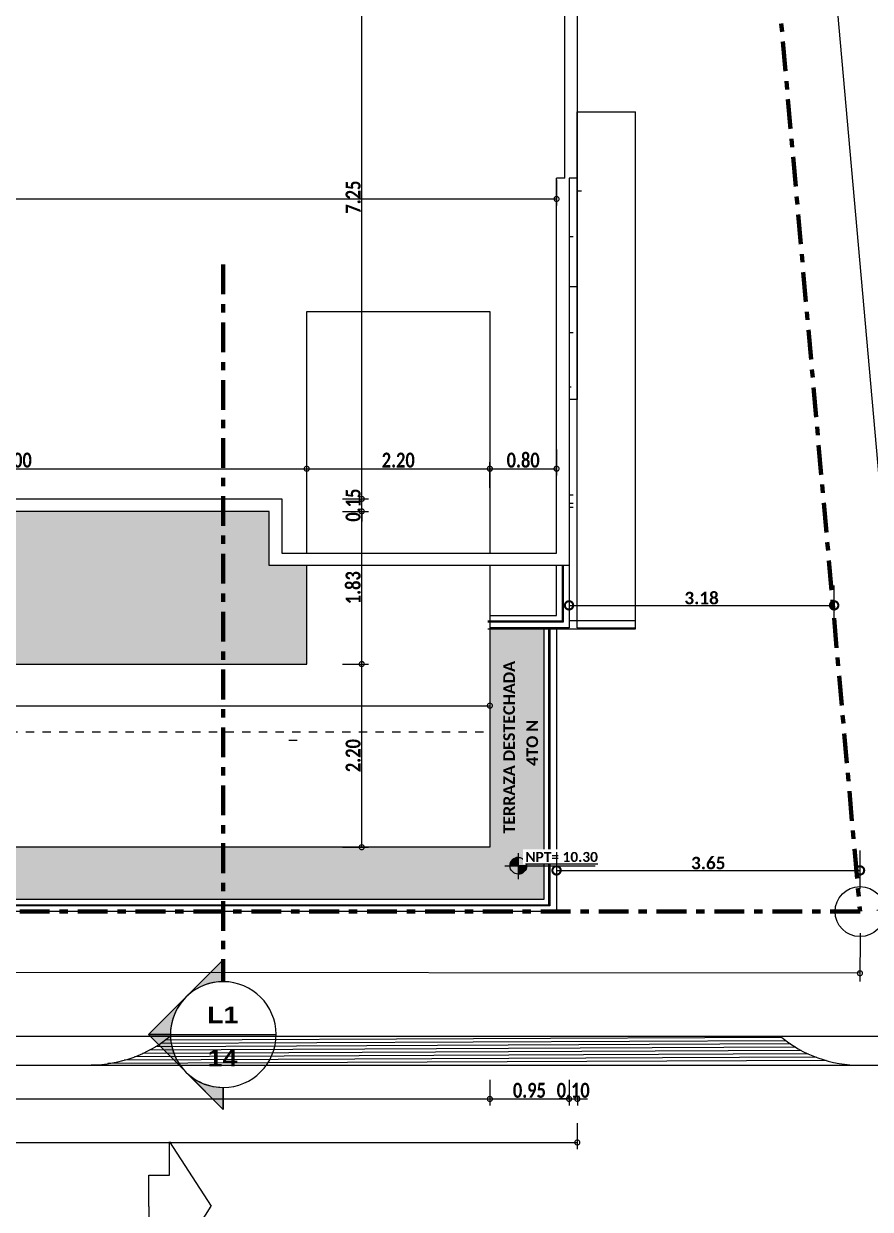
# Model space of a CAD drawing. Header units: metres. Extents: x -144 to 1000, y -717 to 29.
# Drawn here: x 983.96 to 994.13, y -575.1 to -560.86 of the extents above; entities that cross this region are included whole.
import ezdxf

# ---------------------------------------------------------------- set-up
doc = ezdxf.new("R2010")
doc.units = ezdxf.units.M
doc.linetypes.add('Basculante', pattern=[0.11625, 0.075, -0.04125])
doc.linetypes.add('Dash Dot 3_16_', pattern=[0.595313, 0.357187, -0.119063, 0, -0.119063])
doc.layers.get('0').update_dxf_attribs({"color": 1})
doc.layers.get('Defpoints').update_dxf_attribs({"color": 1})
for name, color, linetype, lineweight in [('A-ANNO-DIMS', 1, 'Continuous', 9), ('A-DETL', 1, 'Continuous', 9), ('A-DETL-GENF', 1, 'Continuous', 9), ('A-DETL-THIN', 1, 'Continuous', 9), ('A-FLOR-HRAL', 1, 'Continuous', 9), ('A-FLOR-PATT', 8, 'Continuous', 50), ('A-GLAZ', 1, 'Continuous', 9), ('A-WALL', 4, 'Continuous', 9), ('G-ANNO-DIMS', 1, 'Continuous', 9), ('G-ANNO-SYMB', 1, 'Continuous', 9), ('G-ANNO-TEXT', 2, 'Continuous', 9)]:
    doc.layers.add(name, color=color, linetype=linetype, lineweight=lineweight)
doc.styles.add('Arial Black', font='', dxfattribs={"height": 0.15})
doc.styles.add('Britannic Bold_B_1', font='', dxfattribs={"width": 0.7, "height": 0.4})
doc.styles.add('Calibri_B_1', font='calibrib.ttf', dxfattribs={"height": 0.135})
doc.styles.add('Calibri_B_3', font='calibrib.ttf', dxfattribs={"height": 0.15})
doc.styles.add('Calibri_B_7', font='calibrib.ttf', dxfattribs={"width": 0.8, "height": 0.18})
doc.styles.get('Arial Black').set_extended_font_data('Arial Black')
doc.styles.get('Britannic Bold_B_1').set_extended_font_data('Britannic Bold', bold=True)
doc.dimstyles.new('LINDEROS', dxfattribs={"dimscale": 0.3048, "dimtxt": 0.406749, "dimasz": 0.393701, "dimexe": 0.328084, "dimexo": 0.0625, "dimgap": 0.032808, "dimtad": 1, "dimrnd": 0.01, "dimzin": 0, "dimdsep": 46, "dimtxsty": 'Britannic Bold_B_1', "dimblk1": 'DOTSMALL', "dimblk2": 'DOTSMALL', "dimsah": 1, "dimcen": 0.09, "dimazin": 0, "dimtfac": 1, "dimtdec": 4, "dimtix": 1, "dimtmove": 0, "dimatfit": 3, "dimfxl": 1.64042, "dimfxlon": 1, "dimtvp": 1, "dimtolj": 1, "dimtzin": 0, "dimarcsym": 2})
doc.dimstyles.new('STANDARD_02', dxfattribs={"dimscale": 0.3048, "dimtxt": 0.200149, "dimasz": 0.393701, "dimexe": 0.262467, "dimexo": 0.0625, "dimgap": 0.032808, "dimtad": 1, "dimrnd": 0.01, "dimzin": 0, "dimdsep": 46, "dimtxsty": 'Calibri_B_7', "dimblk1": 'DOTSMALL', "dimblk2": 'DOTSMALL', "dimsah": 1, "dimcen": 0.09, "dimazin": 0, "dimtfac": 1, "dimtdec": 4, "dimtix": 1, "dimtmove": 0, "dimatfit": 3, "dimfxl": 0.82021, "dimfxlon": 1, "dimtvp": 1, "dimtolj": 1, "dimtzin": 0, "dimarcsym": 2})
doc.dimstyles.new('STANDARD_05', dxfattribs={"dimscale": 0.3048, "dimtxt": 0.223696, "dimasz": 0.656168, "dimexe": 0.787402, "dimexo": 0.0625, "dimgap": 0.032808, "dimtad": 1, "dimrnd": 0.01, "dimzin": 0, "dimdsep": 46, "dimtxsty": 'Calibri_B_3', "dimblk1": 'DOTSMALL', "dimblk2": 'DOTSMALL', "dimsah": 1, "dimcen": 0.09, "dimazin": 0, "dimtfac": 1, "dimtdec": 4, "dimtix": 1, "dimtmove": 0, "dimatfit": 3, "dimfxl": 0.787402, "dimfxlon": 1, "dimtvp": 1, "dimtolj": 1, "dimtzin": 0, "dimarcsym": 2})

# ---------------------------------------------------------------- blocks, each defined once
blk = doc.blocks.new('Barandilla - Barandilla-1033654-Techo DIM')
at = {"layer": 'A-FLOR-HRAL', "color": 8, "true_color": 0x808080}
for p, q in [((6.169, -0.534), (6.169, 2.784)), ((6.181, 2.784), (6.181, -0.546)), ((-5.4, -0.546), (-5.4, -0.534)), ((-5.4, -0.534), (6.169, -0.534)), ((6.181, -0.546), (-5.4, -0.546)), ((6.169, -0.534), (6.181, -0.546))]:
    blk.add_line(p, q, dxfattribs=at)
blk = doc.blocks.new('Muros 2 - Muros 2-1258199-Techo DIM')
at = {"layer": 'A-WALL', "color": 8, "true_color": 0x808080}
for p, q in [((6.511, 8.994), (7.212, 8.994)), ((6.511, 2.794), (6.511, 8.994)), ((7.212, 2.794), (7.212, 8.994)), ((6.511, 2.884), (6.511, 5.54)), ((6.411, 2.884), (7.212, 2.884)), ((7.212, 2.784), (7.212, 2.884)), ((5.436, 2.784), (7.212, 2.784)), ((6.511, 2.794), (7.212, 2.794))]:
    blk.add_line(p, q, dxfattribs=at)
blk = doc.blocks.new('Barandilla - Barandilla-1290636-Techo DIM')
at = {"layer": 'A-FLOR-HRAL', "color": 8, "true_color": 0x808080}
for p, q in [((6.33, 3.539), (6.342, 3.539)), ((6.33, 3.539), (6.33, 2.875)), ((6.342, 3.539), (6.342, 2.863)), ((6.33, 2.875), (5.436, 2.875)), ((6.342, 2.863), (5.436, 2.863)), ((6.342, 2.863), (6.33, 2.875))]:
    blk.add_line(p, q, dxfattribs=at)
blk = doc.blocks.new('0_80 X 0_1 - 0_80 X 0_50-V25-Techo DIM')
at = {"layer": 'A-GLAZ'}
blk.add_line((0, 0.075), (0, 0.125), dxfattribs=at)
blk = doc.blocks.new('1_00 X 1_1 - _90 X 1_10-981104-Techo DIM')
at = {"layer": 'A-GLAZ'}
blk.add_line((0, -0.075), (0, -0.125), dxfattribs=at)
blk = doc.blocks.new('Muros 8 - Muros 2-1526807-Techo DIM')
at = {"layer": 'A-WALL'}
for p, q in [((3.236, 6.594), (5.436, 6.594)), ((3.236, 3.694), (3.236, 6.594)), ((5.436, 6.594), (5.436, 3.694)), ((3.236, 2.359), (3.236, 3.544)), ((5.436, 3.544), (5.436, 0.159)), ((-10.714, 2.359), (3.236, 2.359)), ((5.436, 0.159), (-12.914, 0.159))]:
    blk.add_line(p, q, dxfattribs=at)
blk = doc.blocks.new('1_00 X 1_1 - _90 X 1_10-V33-Techo DIM')
at = {"layer": 'A-GLAZ'}
blk.add_line((0, -0.075), (0, -0.125), dxfattribs=at)
blk = doc.blocks.new('1_40 X 1_1 - 1_20 X 1_10-1455317-Techo DIM')
at = {"layer": 'A-GLAZ'}
blk.add_line((0, 0.075), (0, 0.125), dxfattribs=at)
blk = doc.blocks.new('flecha pq - flecha pq-1071007-Techo DIM')
at = {"layer": 'A-DETL-GENF', "color": 8, "true_color": 0x808080}
for p, q in [((0.031, -0.297), (-0.344, -0.297)), ((-0.344, -0.297), (-0.344, -0.547)), ((0.031, -0.297), (0.406, -0.297)), ((0.406, -0.297), (0.406, -0.547)), ((-0.344, -0.547), (-0.744, -0.547)), ((-0.744, -0.547), (0.031, -1.047)), ((0.806, -0.547), (0.031, -1.047)), ((0.406, -0.547), (0.806, -0.547))]:
    blk.add_line(p, q, dxfattribs=at)
blk = doc.blocks.new('Sección - Section Head - Filled-232501-Techo DIM')
at = {"layer": 'G-ANNO-SYMB'}
h = blk.add_hatch(color=256, dxfattribs=at)
edge = h.paths.add_edge_path()
edge.add_line((-0.01084, 0.00449), (-0.00635, 0.00898))
edge.add_line((-0.00635, 0.00898), (-0.00635, 0.00635))
edge.add_arc((-0.00635, 0), 0.00635, 90, 135)
h = blk.add_hatch(color=256, dxfattribs=at)
edge = h.paths.add_edge_path()
edge.add_arc((-0.00635, 0), 0.00635, 45, 90)
edge.add_line((-0.00635, 0.00635), (-0.00635, 0.00898))
edge.add_line((-0.00635, 0.00898), (-0.00186, 0.00449))
h = blk.add_hatch(color=256, dxfattribs=at)
edge = h.paths.add_edge_path()
edge.add_arc((-0.00635, 0), 0.00636, 137.9216, 180)
edge.add_line((-0.01271, 0), (-0.01533, 0))
edge.add_line((-0.01533, 0), (-0.01107, 0.00426))
h = blk.add_hatch(color=256, dxfattribs=at)
edge = h.paths.add_edge_path()
edge.add_line((-0.00163, 0.00426), (0.00263, 0))
edge.add_line((0.00263, 0), (0.00001, 0))
edge.add_arc((-0.00635, 0), 0.00636, 0, 42.0784)
at = {"layer": 'G-ANNO-SYMB', "lineweight": 18}
for p, q in [((-0.00635, 0.00898), (-0.01533, 0)), ((-0.00635, 0.00898), (-0.01084, 0.00449)), ((-0.00635, 0.00898), (0.00263, 0)), ((-0.00635, 0.00635), (-0.00635, 0.00898)), ((-0.00186, 0.00449), (-0.00635, 0.00898)), ((-0.00635, 0.00898), (-0.00635, 0.00635)), ((-0.01107, 0.00426), (-0.01533, 0)), ((0.00263, 0), (-0.00163, 0.00426)), ((-0.01533, 0), (-0.01271, 0)), ((0.00001, 0), (0.00263, 0)), ((-0.0127, 0), (-0.01533, 0)), ((0, 0), (0.00263, 0))]:
    blk.add_line(p, q, dxfattribs=at)
for radius, start, end in [(0.00635, 360, 180), (0.00635, 90, 135), (0.00635, 45, 90), (0.00636, 137.9216, 180), (0.00636, 0, 42.0784), (0.00635, 180, 360)]:
    blk.add_arc((-0.00635, 0), radius, start, end, dxfattribs=at)
blk = doc.blocks.new('_DotSmall')
at = {"color": 0, "linetype": 'ByBlock', "const_width": 0.5}
blk.add_lwpolyline([(-0.0625, 0, 1), (0.0625, 0, 1)], format="xyb", close=True, dxfattribs=at)
blk = doc.blocks.new('*D527')
at = {"layer": 'A-ANNO-DIMS', "color": 0, "lineweight": -2, "transparency": 16777216}
for p, q in [((983.528, -505.823), (983.528, -506.134)), ((964.427, -506.285), (964.427, -505.974)), ((964.427, -506.054), (983.528, -506.054))]:
    blk.add_line(p, q, dxfattribs=at)
at = {"layer": 'Defpoints', "color": 0, "transparency": 16777216}
for p in [(983.528, -505.804), (983.528, -506.054), (964.427, -506.304)]:
    blk.add_point(p, dxfattribs=at)
at = {"layer": 'A-ANNO-DIMS', "color": 0, "lineweight": -2, "transparency": 16777216, "xscale": 0.12, "yscale": 0.12, "zscale": 0.12, "rotation": 180}
blk.add_blockref('_DotSmall', (964.427, -506.054), dxfattribs=at)
at = {"layer": 'A-ANNO-DIMS', "color": 0, "lineweight": -2, "transparency": 16777216, "xscale": 0.12, "yscale": 0.12, "zscale": 0.12}
blk.add_blockref('_DotSmall', (983.528, -506.054), dxfattribs=at)
at = {"layer": 'A-ANNO-DIMS', "color": 0, "transparency": 16777216, "insert": (973.977, -505.951), "char_height": 0.18, "width": 0.58667, "attachment_point": 5, "style": 'Calibri_B_7'}
blk.add_mtext('\\A1;19.10', dxfattribs=at)
blk = doc.blocks.new('*D534')
at = {"layer": 'A-ANNO-DIMS', "color": 0, "lineweight": -2, "transparency": 16777216}
for p, q in [((973.528, -509.526), (973.528, -509.215)), ((980.527, -509.526), (980.527, -509.215)), ((973.528, -509.295), (980.527, -509.295))]:
    blk.add_line(p, q, dxfattribs=at)
at = {"layer": 'Defpoints', "color": 0, "transparency": 16777216}
for p in [(980.527, -509.295), (973.528, -509.545), (980.527, -509.545)]:
    blk.add_point(p, dxfattribs=at)
at = {"layer": 'A-ANNO-DIMS', "color": 0, "lineweight": -2, "transparency": 16777216, "xscale": 0.12, "yscale": 0.12, "zscale": 0.12, "rotation": 180}
blk.add_blockref('_DotSmall', (973.528, -509.295), dxfattribs=at)
at = {"layer": 'A-ANNO-DIMS', "color": 0, "lineweight": -2, "transparency": 16777216, "xscale": 0.12, "yscale": 0.12, "zscale": 0.12}
blk.add_blockref('_DotSmall', (980.527, -509.295), dxfattribs=at)
at = {"layer": 'A-ANNO-DIMS', "color": 0, "transparency": 16777216, "insert": (977.027, -509.192), "char_height": 0.18, "width": 0.45673, "attachment_point": 5, "style": 'Calibri_B_7'}
blk.add_mtext('\\A1;7.00', dxfattribs=at)
blk = doc.blocks.new('*D535')
at = {"layer": 'A-ANNO-DIMS', "color": 0, "lineweight": -2, "transparency": 16777216}
for p, q in [((980.527, -509.526), (980.527, -509.215)), ((982.727, -509.526), (982.727, -509.215)), ((980.527, -509.295), (982.727, -509.295))]:
    blk.add_line(p, q, dxfattribs=at)
at = {"layer": 'Defpoints', "color": 0, "transparency": 16777216}
for p in [(982.727, -509.295), (980.527, -509.545), (982.727, -509.545)]:
    blk.add_point(p, dxfattribs=at)
at = {"layer": 'A-ANNO-DIMS', "color": 0, "lineweight": -2, "transparency": 16777216, "xscale": 0.12, "yscale": 0.12, "zscale": 0.12, "rotation": 180}
blk.add_blockref('_DotSmall', (980.527, -509.295), dxfattribs=at)
at = {"layer": 'A-ANNO-DIMS', "color": 0, "lineweight": -2, "transparency": 16777216, "xscale": 0.12, "yscale": 0.12, "zscale": 0.12}
blk.add_blockref('_DotSmall', (982.727, -509.295), dxfattribs=at)
at = {"layer": 'A-ANNO-DIMS', "color": 0, "transparency": 16777216, "insert": (981.627, -509.192), "char_height": 0.18, "width": 0.45673, "attachment_point": 5, "style": 'Calibri_B_7'}
blk.add_mtext('\\A1;2.20', dxfattribs=at)
blk = doc.blocks.new('*D536')
at = {"layer": 'A-ANNO-DIMS', "color": 0, "lineweight": -2, "transparency": 16777216}
for p, q in [((983.528, -509.064), (983.528, -509.375)), ((982.727, -509.526), (982.727, -509.215)), ((982.727, -509.295), (983.528, -509.295))]:
    blk.add_line(p, q, dxfattribs=at)
at = {"layer": 'Defpoints', "color": 0, "transparency": 16777216}
for p in [(983.528, -509.045), (983.528, -509.295), (982.727, -509.545)]:
    blk.add_point(p, dxfattribs=at)
at = {"layer": 'A-ANNO-DIMS', "color": 0, "lineweight": -2, "transparency": 16777216, "xscale": 0.12, "yscale": 0.12, "zscale": 0.12, "rotation": 180}
blk.add_blockref('_DotSmall', (982.727, -509.295), dxfattribs=at)
at = {"layer": 'A-ANNO-DIMS', "color": 0, "lineweight": -2, "transparency": 16777216, "xscale": 0.12, "yscale": 0.12, "zscale": 0.12}
blk.add_blockref('_DotSmall', (983.528, -509.295), dxfattribs=at)
at = {"layer": 'A-ANNO-DIMS', "color": 0, "transparency": 16777216, "insert": (983.127, -509.192), "char_height": 0.18, "width": 0.45673, "attachment_point": 5, "style": 'Calibri_B_7'}
blk.add_mtext('\\A1;0.80', dxfattribs=at)
blk = doc.blocks.new('*D537')
at = {"layer": 'A-ANNO-DIMS', "color": 0, "lineweight": -2, "transparency": 16777216}
for p, q in [((964.377, -511.91), (964.377, -512.221)), ((982.727, -511.91), (982.727, -512.221)), ((964.377, -512.141), (982.727, -512.141))]:
    blk.add_line(p, q, dxfattribs=at)
at = {"layer": 'Defpoints', "color": 0, "transparency": 16777216}
for p in [(964.377, -511.891), (982.727, -511.891), (982.727, -512.141)]:
    blk.add_point(p, dxfattribs=at)
at = {"layer": 'A-ANNO-DIMS', "color": 0, "lineweight": -2, "transparency": 16777216, "xscale": 0.12, "yscale": 0.12, "zscale": 0.12, "rotation": 180}
blk.add_blockref('_DotSmall', (964.377, -512.141), dxfattribs=at)
at = {"layer": 'A-ANNO-DIMS', "color": 0, "lineweight": -2, "transparency": 16777216, "xscale": 0.12, "yscale": 0.12, "zscale": 0.12}
blk.add_blockref('_DotSmall', (982.727, -512.141), dxfattribs=at)
at = {"layer": 'A-ANNO-DIMS', "color": 0, "transparency": 16777216, "insert": (973.552, -512.038), "char_height": 0.18, "width": 0.58667, "attachment_point": 5, "style": 'Calibri_B_7'}
blk.add_mtext('\\A1;18.35', dxfattribs=at)
blk = doc.blocks.new('*D538')
at = {"layer": 'A-ANNO-DIMS', "color": 0, "lineweight": -2, "transparency": 16777216}
for p, q in [((980.957, -511.641), (981.268, -511.641)), ((981.188, -513.841), (981.188, -511.641)), ((980.957, -513.841), (981.268, -513.841))]:
    blk.add_line(p, q, dxfattribs=at)
at = {"layer": 'Defpoints', "color": 0, "transparency": 16777216}
for p in [(980.938, -511.641), (981.188, -511.641), (980.938, -513.841)]:
    blk.add_point(p, dxfattribs=at)
at = {"layer": 'A-ANNO-DIMS', "color": 0, "lineweight": -2, "transparency": 16777216, "xscale": 0.12, "yscale": 0.12, "zscale": 0.12}
for p, rotation in [((981.188, -511.641), 90), ((981.188, -513.841), 270)]:
    blk.add_blockref('_DotSmall', p, dxfattribs=dict(at, rotation=rotation))
at = {"layer": 'A-ANNO-DIMS', "color": 0, "transparency": 16777216, "insert": (981.085, -512.741), "char_height": 0.18, "width": 0.45673, "attachment_point": 5, "rotation": 90, "style": 'Calibri_B_7'}
blk.add_mtext('\\A1;2.20', dxfattribs=at)
blk = doc.blocks.new('*D539')
at = {"layer": 'A-ANNO-DIMS', "color": 0, "lineweight": -2, "transparency": 16777216}
for p, q in [((980.957, -509.807), (981.268, -509.807)), ((981.188, -511.641), (981.188, -509.807)), ((980.957, -511.641), (981.268, -511.641))]:
    blk.add_line(p, q, dxfattribs=at)
at = {"layer": 'Defpoints', "color": 0, "transparency": 16777216}
for p in [(980.938, -509.807), (981.188, -509.807), (980.938, -511.641)]:
    blk.add_point(p, dxfattribs=at)
at = {"layer": 'A-ANNO-DIMS', "color": 0, "lineweight": -2, "transparency": 16777216, "xscale": 0.12, "yscale": 0.12, "zscale": 0.12}
for p, rotation in [((981.188, -509.807), 90), ((981.188, -511.641), 270)]:
    blk.add_blockref('_DotSmall', p, dxfattribs=dict(at, rotation=rotation))
at = {"layer": 'A-ANNO-DIMS', "color": 0, "transparency": 16777216, "insert": (981.085, -510.724), "char_height": 0.18, "width": 0.45673, "attachment_point": 5, "rotation": 90, "style": 'Calibri_B_7'}
blk.add_mtext('\\A1;1.83', dxfattribs=at)
blk = doc.blocks.new('*D540')
at = {"layer": 'A-ANNO-DIMS', "color": 0, "lineweight": -2, "transparency": 16777216}
for p, q in [((981.188, -509.657), (981.188, -509.537)), ((981.142, -509.657), (981.268, -509.657)), ((981.188, -509.807), (981.188, -509.657)), ((981.142, -509.807), (981.268, -509.807)), ((981.188, -509.807), (981.188, -509.927))]:
    blk.add_line(p, q, dxfattribs=at)
at = {"layer": 'Defpoints', "color": 0, "transparency": 16777216}
for p in [(980.938, -509.657), (981.188, -509.657), (980.938, -509.807)]:
    blk.add_point(p, dxfattribs=at)
at = {"layer": 'A-ANNO-DIMS', "color": 0, "lineweight": -2, "transparency": 16777216, "xscale": 0.12, "yscale": 0.12, "zscale": 0.12}
for p, rotation in [((981.188, -509.657), 270), ((981.188, -509.807), 90)]:
    blk.add_blockref('_DotSmall', p, dxfattribs=dict(at, rotation=rotation))
at = {"layer": 'A-ANNO-DIMS', "color": 0, "transparency": 16777216, "insert": (981.085, -509.732), "char_height": 0.18, "width": 0.45673, "attachment_point": 5, "rotation": 90, "style": 'Calibri_B_7'}
blk.add_mtext('\\A1;0.15', dxfattribs=at)
blk = doc.blocks.new('*D541')
at = {"layer": 'A-ANNO-DIMS', "color": 0, "lineweight": -2, "transparency": 16777216}
for p, q in [((981.419, -502.407), (981.108, -502.407)), ((981.188, -509.657), (981.188, -502.407)), ((980.957, -509.657), (981.268, -509.657))]:
    blk.add_line(p, q, dxfattribs=at)
at = {"layer": 'Defpoints', "color": 0, "transparency": 16777216}
for p in [(981.188, -502.407), (981.438, -502.407), (980.938, -509.657)]:
    blk.add_point(p, dxfattribs=at)
at = {"layer": 'A-ANNO-DIMS', "color": 0, "lineweight": -2, "transparency": 16777216, "xscale": 0.12, "yscale": 0.12, "zscale": 0.12}
for p, rotation in [((981.188, -502.407), 90), ((981.188, -509.657), 270)]:
    blk.add_blockref('_DotSmall', p, dxfattribs=dict(at, rotation=rotation))
at = {"layer": 'A-ANNO-DIMS', "color": 0, "transparency": 16777216, "insert": (981.085, -506.032), "char_height": 0.18, "width": 0.45673, "attachment_point": 5, "rotation": 90, "style": 'Calibri_B_7'}
blk.add_mtext('\\A1;7.25', dxfattribs=at)
blk = doc.blocks.new('*D474')
at = {"layer": 'A-ANNO-DIMS', "color": 0, "lineweight": -2, "transparency": 16777216}
for p, q in [((964.377, -516.634), (964.377, -516.945)), ((982.727, -516.634), (982.727, -516.945)), ((964.377, -516.865), (982.727, -516.865))]:
    blk.add_line(p, q, dxfattribs=at)
at = {"layer": 'Defpoints', "color": 0, "transparency": 16777216}
for p in [(964.377, -516.615), (982.727, -516.615), (982.727, -516.865)]:
    blk.add_point(p, dxfattribs=at)
at = {"layer": 'A-ANNO-DIMS', "color": 0, "lineweight": -2, "transparency": 16777216, "xscale": 0.12, "yscale": 0.12, "zscale": 0.12, "rotation": 180}
blk.add_blockref('_DotSmall', (964.377, -516.865), dxfattribs=at)
at = {"layer": 'A-ANNO-DIMS', "color": 0, "lineweight": -2, "transparency": 16777216, "xscale": 0.12, "yscale": 0.12, "zscale": 0.12}
blk.add_blockref('_DotSmall', (982.727, -516.865), dxfattribs=at)
at = {"layer": 'A-ANNO-DIMS', "color": 0, "transparency": 16777216, "insert": (973.552, -516.762), "char_height": 0.18, "width": 0.58667, "attachment_point": 5, "style": 'Calibri_B_7'}
blk.add_mtext('\\A1;18.35', dxfattribs=at)
blk = doc.blocks.new('*D475')
at = {"layer": 'A-ANNO-DIMS', "color": 0, "lineweight": -2, "transparency": 16777216}
for p, q in [((982.727, -516.634), (982.727, -516.945)), ((983.678, -516.634), (983.678, -516.945)), ((982.727, -516.865), (983.678, -516.865))]:
    blk.add_line(p, q, dxfattribs=at)
at = {"layer": 'Defpoints', "color": 0, "transparency": 16777216}
for p in [(982.727, -516.615), (983.678, -516.615), (983.678, -516.865)]:
    blk.add_point(p, dxfattribs=at)
at = {"layer": 'A-ANNO-DIMS', "color": 0, "lineweight": -2, "transparency": 16777216, "xscale": 0.12, "yscale": 0.12, "zscale": 0.12, "rotation": 180}
blk.add_blockref('_DotSmall', (982.727, -516.865), dxfattribs=at)
at = {"layer": 'A-ANNO-DIMS', "color": 0, "lineweight": -2, "transparency": 16777216, "xscale": 0.12, "yscale": 0.12, "zscale": 0.12}
blk.add_blockref('_DotSmall', (983.678, -516.865), dxfattribs=at)
at = {"layer": 'A-ANNO-DIMS', "color": 0, "transparency": 16777216, "insert": (983.202, -516.762), "char_height": 0.18, "width": 0.45673, "attachment_point": 5, "style": 'Calibri_B_7'}
blk.add_mtext('\\A1;0.95', dxfattribs=at)
blk = doc.blocks.new('*D476')
at = {"layer": 'A-ANNO-DIMS', "color": 0, "lineweight": -2, "transparency": 16777216}
for p, q in [((983.678, -516.865), (983.558, -516.865)), ((983.678, -516.835), (983.678, -516.945)), ((983.678, -516.865), (983.778, -516.865)), ((983.778, -516.835), (983.778, -516.945)), ((983.778, -516.865), (983.898, -516.865))]:
    blk.add_line(p, q, dxfattribs=at)
at = {"layer": 'Defpoints', "color": 0, "transparency": 16777216}
for p in [(983.678, -516.615), (983.778, -516.615), (983.778, -516.865)]:
    blk.add_point(p, dxfattribs=at)
at = {"layer": 'A-ANNO-DIMS', "color": 0, "lineweight": -2, "transparency": 16777216, "xscale": 0.12, "yscale": 0.12, "zscale": 0.12}
blk.add_blockref('_DotSmall', (983.678, -516.865), dxfattribs=at)
at = {"layer": 'A-ANNO-DIMS', "color": 0, "lineweight": -2, "transparency": 16777216, "xscale": 0.12, "yscale": 0.12, "zscale": 0.12, "rotation": 180}
blk.add_blockref('_DotSmall', (983.778, -516.865), dxfattribs=at)
at = {"layer": 'A-ANNO-DIMS', "color": 0, "transparency": 16777216, "insert": (983.728, -516.762), "char_height": 0.18, "width": 0.45673, "attachment_point": 5, "style": 'Calibri_B_7'}
blk.add_mtext('\\A1;0.10', dxfattribs=at)
blk = doc.blocks.new('*D484')
at = {"layer": 'A-ANNO-DIMS', "color": 0, "lineweight": -2, "transparency": 16777216}
for p, q in [((956.311, -514.85), (956.31, -515.431)), ((987.173, -514.874), (987.172, -515.455)), ((987.172, -515.355), (956.31, -515.331))]:
    blk.add_line(p, q, dxfattribs=at)
at = {"layer": 'Defpoints', "color": 0, "transparency": 16777216}
for p in [(956.311, -514.831), (987.173, -514.855), (956.31, -515.331)]:
    blk.add_point(p, dxfattribs=at)
at = {"layer": 'A-ANNO-DIMS', "color": 0, "lineweight": -2, "transparency": 16777216, "xscale": 0.12, "yscale": 0.12, "zscale": 0.12}
for p, rotation in [((956.31, -515.331), 179.9548110985128), ((987.172, -515.355), 359.9548110985128)]:
    blk.add_blockref('_DotSmall', p, dxfattribs=dict(at, rotation=rotation))
at = {"layer": 'A-ANNO-DIMS', "color": 0, "transparency": 16777216, "insert": (971.742, -515.126), "char_height": 0.4, "width": 1.40028, "attachment_point": 5, "rotation": 359.9548, "style": 'Britannic Bold_B_1'}
blk.add_mtext('\\A1;30.86', dxfattribs=at)
blk = doc.blocks.new('*D486')
at = {"layer": 'A-ANNO-DIMS', "color": 0, "lineweight": -2, "transparency": 16777216}
for p, q in [((984.975, -487.523), (985.554, -487.472)), ((985.454, -487.481), (987.855, -514.555)), ((987.376, -514.597), (987.954, -514.546))]:
    blk.add_line(p, q, dxfattribs=at)
at = {"layer": 'Defpoints', "color": 0, "transparency": 16777216}
for p in [(984.956, -487.525), (987.855, -514.555), (987.357, -514.599)]:
    blk.add_point(p, dxfattribs=at)
at = {"layer": 'A-ANNO-DIMS', "color": 0, "lineweight": -2, "transparency": 16777216, "xscale": 0.12, "yscale": 0.12, "zscale": 0.12}
for p, rotation in [((985.454, -487.481), 95.06666666666777), ((987.855, -514.555), 275.0666666666677)]:
    blk.add_blockref('_DotSmall', p, dxfattribs=dict(at, rotation=rotation))
at = {"layer": 'A-ANNO-DIMS', "color": 0, "transparency": 16777216, "insert": (986.87, -500.999), "char_height": 0.4, "width": 1.40028, "attachment_point": 5, "rotation": 275.0667, "style": 'Britannic Bold_B_1'}
blk.add_mtext('\\A1;27.18', dxfattribs=at)
blk = doc.blocks.new('Cotas de elevación - COMODORO RIBADAVIA-627478-Techo DIM')
at = {"layer": 'G-ANNO-DIMS'}
h = blk.add_hatch(color=256, dxfattribs=at)
edge = h.paths.add_edge_path()
edge.add_arc((0, 0), 0.001, 90, 180, ccw=False)
edge.add_line((0, 0.001), (0, 0))
edge.add_line((0, 0), (-0.001, 0))
h = blk.add_hatch(color=256, dxfattribs=at)
edge = h.paths.add_edge_path()
edge.add_line((0, -0.001), (0, 0))
edge.add_line((0, 0), (0.001, 0))
edge.add_arc((0, 0), 0.001, 270, 360, ccw=False)
for p, q in [((0, -0.00163), (0, 0.00153)), ((-0.00162, 0), (0.00922, 0)), ((-0.001, 0), (0, 0)), ((0, 0), (0, 0.001)), ((0.001, 0), (0, 0)), ((0, 0), (0, -0.001))]:
    blk.add_line(p, q, dxfattribs=at)
blk.add_circle((0, 0), 0.001, dxfattribs=at)
for start, end in [(90, 180), (270, 360)]:
    blk.add_arc((0, 0), 0.001, start, end, dxfattribs=at)
blk = doc.blocks.new('*D514')
at = {"layer": 'A-ANNO-DIMS', "color": 0, "lineweight": -2, "transparency": 16777216}
for p, q in [((986.862, -511.157), (986.862, -510.696)), ((983.678, -510.715), (983.678, -511.176)), ((983.678, -510.936), (986.862, -510.936))]:
    blk.add_line(p, q, dxfattribs=at)
at = {"layer": 'Defpoints', "color": 0, "transparency": 16777216}
for p in [(983.678, -510.696), (986.862, -510.936), (986.862, -511.176)]:
    blk.add_point(p, dxfattribs=at)
at = {"layer": 'A-ANNO-DIMS', "color": 0, "lineweight": -2, "transparency": 16777216, "xscale": 0.2, "yscale": 0.2, "zscale": 0.2, "rotation": 180}
blk.add_blockref('_DotSmall', (983.678, -510.936), dxfattribs=at)
at = {"layer": 'A-ANNO-DIMS', "color": 0, "lineweight": -2, "transparency": 16777216, "xscale": 0.2, "yscale": 0.2, "zscale": 0.2}
blk.add_blockref('_DotSmall', (986.862, -510.936), dxfattribs=at)
at = {"layer": 'A-ANNO-DIMS', "color": 0, "transparency": 16777216, "insert": (985.27, -510.849), "char_height": 0.15, "width": 0.57208, "attachment_point": 5, "style": 'Calibri_B_3'}
blk.add_mtext('\\A1;3.18', dxfattribs=at)
blk = doc.blocks.new('*D515')
at = {"layer": 'A-ANNO-DIMS', "color": 0, "lineweight": -2, "transparency": 16777216}
for p, q in [((983.528, -513.899), (983.528, -514.36)), ((987.173, -514.341), (987.173, -513.88)), ((983.528, -514.12), (987.173, -514.12))]:
    blk.add_line(p, q, dxfattribs=at)
at = {"layer": 'Defpoints', "color": 0, "transparency": 16777216}
for p in [(983.528, -513.88), (987.173, -514.12), (987.173, -514.36)]:
    blk.add_point(p, dxfattribs=at)
at = {"layer": 'A-ANNO-DIMS', "color": 0, "lineweight": -2, "transparency": 16777216, "xscale": 0.2, "yscale": 0.2, "zscale": 0.2, "rotation": 180}
blk.add_blockref('_DotSmall', (983.528, -514.12), dxfattribs=at)
at = {"layer": 'A-ANNO-DIMS', "color": 0, "lineweight": -2, "transparency": 16777216, "xscale": 0.2, "yscale": 0.2, "zscale": 0.2}
blk.add_blockref('_DotSmall', (987.173, -514.12), dxfattribs=at)
at = {"layer": 'A-ANNO-DIMS', "color": 0, "transparency": 16777216, "insert": (985.35, -514.032), "char_height": 0.15, "width": 0.57208, "attachment_point": 5, "style": 'Calibri_B_3'}
blk.add_mtext('\\A1;3.65', dxfattribs=at)
blk = doc.blocks.new('*D521')
at = {"layer": 'A-ANNO-DIMS', "color": 0, "lineweight": -2, "transparency": 16777216}
for p, q in [((962.127, -517.157), (962.127, -517.468)), ((983.777, -517.157), (983.777, -517.468)), ((962.127, -517.388), (983.777, -517.388))]:
    blk.add_line(p, q, dxfattribs=at)
at = {"layer": 'Defpoints', "color": 0, "transparency": 16777216}
for p in [(962.127, -517.138), (983.777, -517.138), (983.777, -517.388)]:
    blk.add_point(p, dxfattribs=at)
at = {"layer": 'A-ANNO-DIMS', "color": 0, "lineweight": -2, "transparency": 16777216, "xscale": 0.12, "yscale": 0.12, "zscale": 0.12, "rotation": 180}
blk.add_blockref('_DotSmall', (962.127, -517.388), dxfattribs=at)
at = {"layer": 'A-ANNO-DIMS', "color": 0, "lineweight": -2, "transparency": 16777216, "xscale": 0.12, "yscale": 0.12, "zscale": 0.12}
blk.add_blockref('_DotSmall', (983.777, -517.388), dxfattribs=at)
at = {"layer": 'A-ANNO-DIMS', "color": 0, "transparency": 16777216, "insert": (972.952, -517.286), "char_height": 0.18, "width": 0.58667, "attachment_point": 5, "style": 'Calibri_B_7'}
blk.add_mtext('\\A1;21.65', dxfattribs=at)
blk = doc.blocks.new('L')
at = {"layer": 'A-FLOR-PATT', "true_color": 0x808080, "transparency": 33554559}
h = blk.add_hatch(dxfattribs=at)
h.set_pattern_fill('FP_1', color=8, style=0, pattern_type=2)
h.set_pattern_definition([(270, (961.1511, -508.28473), (0.1016, 6e-18), []), (0, (961.1511, -508.28473), (0.2032, 0.2032), [0.1016, -0.7112]), (0, (961.1811, -508.30473), (0.2032, 0.2032), [0.00838, -0.03226, 0.00838, -0.76378]), (0, (961.1811, -509.07673), (0.2032, 0.2032), [0.00838, -0.03226, 0.00838, -0.76378]), (0, (961.2521, -508.69073), (0.2032, 0.2032), [0.1016, -0.7112]), (0, (961.2831, -508.67073), (0.2032, 0.2032), [0.00838, -0.03226, 0.00838, -0.76378]), (0, (961.2831, -508.71073), (0.2032, 0.2032), [0.00838, -0.03226, 0.00838, -0.76378])])
h.paths.add_polyline_path([(974.317, -514.465), (983.378, -514.465), (983.378, -511.217), (982.727, -511.217), (982.727, -513.841), (971.928, -513.841), (971.928, -514.465), (972.128, -514.465)])
h.paths.add_polyline_path([(958.879, -513.717), (964.377, -513.717), (964.377, -512.557), (963.978, -512.557), (963.978, -511.207), (962.577, -511.207), (962.577, -511.106), (961.527, -511.106), (961.527, -504.501), (958.879, -513.715)])
h = blk.add_hatch(dxfattribs=at)
h.set_pattern_fill('FP_3', color=8, style=0, pattern_type=2)
h.set_pattern_definition([(0, (973.2381, -511.03573), (0, 0.1016), []), (90, (973.2381, -511.03573), (-0.2032, 0.2032), [0.1016, -0.7112]), (90, (973.2581, -511.00573), (-0.2032, 0.2032), [0.00838, -0.03226, 0.00838, -0.76378]), (90, (974.0301, -511.00573), (-0.2032, 0.2032), [0.00838, -0.03226, 0.00838, -0.76378]), (90, (973.6441, -510.93473), (-0.2032, 0.2032), [0.1016, -0.7112]), (90, (973.6241, -510.90373), (-0.2032, 0.2032), [0.00838, -0.03226, 0.00838, -0.76378]), (90, (973.6641, -510.90373), (-0.2032, 0.2032), [0.00838, -0.03226, 0.00838, -0.76378])])
h.paths.add_polyline_path([(964.377, -512.307), (964.377, -511.207), (964.228, -511.207), (964.228, -512.307), (964.329, -512.307)])
h.paths.add_polyline_path([(980.337, -511.641), (980.527, -511.641), (980.527, -510.457), (980.077, -510.457), (980.077, -509.807), (973.678, -509.807), (973.678, -510.457), (972.278, -510.457), (972.278, -511.207), (971.777, -511.207), (971.777, -510.457), (969.977, -510.457), (969.977, -511.106), (970.077, -511.106), (970.077, -511.641), (976.428, -511.641), (976.428, -511.106), (976.728, -511.106), (976.728, -511.641), (979.79, -511.641)])
h.paths.add_polyline_path([(966.633, -511.641), (969.777, -511.641), (969.777, -511.106), (969.827, -511.106), (969.827, -510.457), (966.577, -510.457), (966.577, -511.641)])
at = {"layer": 'A-DETL', "color": 7, "linetype": 'Dash Dot 3_16_', "lineweight": 70}
for p, q in [((984.773, -487.541), (987.173, -514.615)), ((987.173, -514.615), (956.311, -514.615))]:
    blk.add_line(p, q, dxfattribs=at)
at = {"layer": 'A-DETL', "color": 253, "true_color": 0xb6b6b6}
for p, q in [((986.862, -511.107), (986.862, -511.227)), ((983.371, -511.207), (983.451, -511.207)), ((980.313, -512.557), (980.413, -512.557)), ((980.331, -514.615), (980.411, -514.615)), ((983.371, -514.615), (983.451, -514.615))]:
    blk.add_line(p, q, dxfattribs=at)
at = {"layer": 'A-DETL', "color": 9, "linetype": 'Basculante', "true_color": 0xc0c0c0}
blk.add_line((964.352, -512.457), (982.703, -512.457), dxfattribs=at)
at = {"layer": 'A-DETL', "color": 8, "true_color": 0x808080}
for p, q in [((986.402, -516.245), (978.636, -516.279)), ((986.339, -516.205), (978.707, -516.239)), ((986.283, -516.166), (978.77, -516.198)), ((986.232, -516.126), (978.827, -516.158)), ((986.769, -516.404), (978.138, -516.441)), ((986.649, -516.365), (978.334, -516.4)), ((986.552, -516.324), (978.458, -516.36)), ((986.472, -516.285), (978.555, -516.319))]:
    blk.add_line(p, q, dxfattribs=at)
at = {"layer": 'A-DETL-THIN', "color": 8, "true_color": 0x808080}
for p, q in [((955.897, -516.111), (988.43, -516.111)), ((955.897, -516.461), (988.43, -516.461))]:
    blk.add_line(p, q, dxfattribs=at)
at = {"layer": 'A-DETL-THIN'}
blk.add_circle((987.173, -514.615), 0.3, dxfattribs=at)
at = {"layer": 'A-DETL-THIN', "color": 8, "true_color": 0x808080}
for centre, start, end in [((977.93, -514.956), 270.25, 309.6325), ((987.176, -514.961), 230.0615, 270.288)]:
    blk.add_arc(centre, 1.5, start, end, dxfattribs=at)
at = {"layer": 'A-WALL'}
for p, q in [((983.777, -502.257), (983.777, -508.461)), ((983.627, -505.806), (983.627, -502.407)), ((983.528, -510.307), (983.528, -505.806)), ((983.627, -505.806), (983.528, -505.806)), ((983.777, -505.806), (983.678, -505.806)), ((983.678, -505.806), (983.678, -511.207)), ((983.678, -507.107), (983.777, -507.107)), ((983.678, -508.311), (983.702, -508.311)), ((983.777, -508.461), (983.678, -508.461)), ((973.528, -509.657), (980.227, -509.657)), ((980.227, -509.657), (980.227, -510.307)), ((980.077, -509.807), (973.678, -509.807)), ((980.077, -510.457), (980.077, -509.807)), ((980.227, -510.307), (983.528, -510.307)), ((983.678, -510.457), (980.077, -510.457))]:
    blk.add_line(p, q, dxfattribs=at)
at = {"layer": 'A-WALL', "color": 8, "true_color": 0x808080}
for p, q in [((983.528, -511.057), (983.528, -510.457)), ((982.727, -511.057), (983.528, -511.057)), ((983.678, -511.207), (982.727, -511.207)), ((983.378, -514.465), (983.378, -511.217)), ((983.528, -511.217), (983.528, -514.615)), ((971.928, -514.465), (983.378, -514.465)), ((983.528, -514.615), (958.465, -514.615))]:
    blk.add_line(p, q, dxfattribs=at)
at = {"layer": 'G-ANNO-SYMB', "linetype": 'Dash Dot 3_16_', "lineweight": 70}
blk.add_line((979.525, -506.841), (979.525, -515.457), dxfattribs=at)
at = {"layer": 'G-ANNO-SYMB', "lineweight": 18}
blk.add_line((978.89, -516.092), (980.16, -516.092), dxfattribs=at)
at = {"layer": 'A-DETL-GENF', "color": 8, "true_color": 0x808080, "rotation": 90.24998812027091}
blk.add_blockref('flecha pq - flecha pq-1071007-Techo DIM', (978.334, -518.19), dxfattribs=at)
at = {"layer": 'A-FLOR-HRAL', "color": 8, "true_color": 0x808080}
for name in ['Barandilla - Barandilla-1290636-Techo DIM', 'Barandilla - Barandilla-1033654-Techo DIM']:
    blk.add_blockref(name, (977.266, -514.001), dxfattribs=at)
at = {"layer": 'A-GLAZ'}
for name, p, rotation in [('0_80 X 0_1 - 0_80 X 0_50-V25-Techo DIM', (983.702, -505.957), 270), ('1_40 X 1_1 - 1_20 X 1_10-1455317-Techo DIM', (983.603, -506.506), 270.0000000000001), ('1_00 X 1_1 - _90 X 1_10-981104-Techo DIM', (983.602, -507.657), 90), ('1_00 X 1_1 - _90 X 1_10-981104-Techo DIM', (983.602, -507.657), 90), ('1_00 X 1_1 - _90 X 1_10-981104-Techo DIM', (983.602, -507.657), 90), ('1_00 X 1_1 - _90 X 1_10-981104-Techo DIM', (983.602, -507.657), 90), ('1_00 X 1_1 - _90 X 1_10-V33-Techo DIM', (983.603, -507.657), 90), ('1_40 X 1_1 - 1_20 X 1_10-1455317-Techo DIM', (983.603, -509.607), 270.0000000000001), ('1_00 X 1_1 - _90 X 1_10-981104-Techo DIM', (983.602, -509.708), 90), ('1_00 X 1_1 - _90 X 1_10-981104-Techo DIM', (983.602, -509.708), 90), ('1_00 X 1_1 - _90 X 1_10-981104-Techo DIM', (983.602, -509.708), 90), ('1_00 X 1_1 - _90 X 1_10-981104-Techo DIM', (983.602, -509.708), 90), ('1_00 X 1_1 - _90 X 1_10-981104-Techo DIM', (983.602, -509.757), 90), ('1_00 X 1_1 - _90 X 1_10-981104-Techo DIM', (983.602, -509.757), 90), ('1_00 X 1_1 - _90 X 1_10-981104-Techo DIM', (983.602, -509.757), 90), ('1_00 X 1_1 - _90 X 1_10-981104-Techo DIM', (983.602, -509.757), 90), ('1_00 X 1_1 - _90 X 1_10-V33-Techo DIM', (983.603, -509.757), 90), ('1_00 X 1_1 - _90 X 1_10-V33-Techo DIM', (983.603, -509.757), 90)]:
    blk.add_blockref(name, p, dxfattribs=dict(at, rotation=rotation))
at = {"layer": 'A-WALL', "color": 8, "true_color": 0x808080}
blk.add_blockref('Muros 2 - Muros 2-1258199-Techo DIM', (977.266, -514.001), dxfattribs=at)
at = {"layer": 'A-WALL'}
blk.add_blockref('Muros 8 - Muros 2-1526807-Techo DIM', (977.291, -514.001), dxfattribs=at)
at = {"layer": 'G-ANNO-DIMS', "xscale": 99.99999999999993, "yscale": 99.99999999999993, "zscale": 99.99999999999993}
blk.add_blockref('Cotas de elevación - COMODORO RIBADAVIA-627478-Techo DIM', (983.069, -514.064), dxfattribs=at)
at = {"layer": 'G-ANNO-SYMB', "lineweight": 18, "xscale": 99.99999999999993, "yscale": 99.99999999999993, "zscale": 99.99999999999993, "rotation": 89.99999999999937}
blk.add_blockref('Sección - Section Head - Filled-232501-Techo DIM', (979.525, -515.457), dxfattribs=at)
at = {"layer": 'G-ANNO-SYMB', "char_height": 0.2, "width": 0.46498, "attachment_point": 1, "style": 'Arial Black'}
for s, insert in [('L1', (979.333, -515.755)), ('14', (979.338, -516.275))]:
    blk.add_mtext(s, dxfattribs=dict(at, insert=insert))
at = {"layer": 'G-ANNO-TEXT', "char_height": 0.14, "attachment_point": 1, "rotation": 90, "style": 'Calibri_B_1'}
for s, insert, width in [('TERRAZA DESTECHADA ', (982.888, -513.677), 2.73375), ('4TO N', (983.166, -512.864), 0.72152)]:
    blk.add_mtext(s, dxfattribs=dict(at, insert=insert, width=width))
at = {"layer": 'A-ANNO-DIMS', "color": 5, "true_color": 0x0000ff}
for base, p1, p2, angle, override, picture, middle in [((987.855, -514.555), (984.956, -487.525), (987.357, -514.599), 275.0667, {"dimpost": '<>', "dimfxl": 27.18}, '*D486', (986.87, -500.999)), ((956.31, -515.331), (987.173, -514.855), (956.311, -514.831), 359.9548, {"dimpost": '<>', "dimfxl": 30.861914}, '*D484', (971.742, -515.126))]:
    dim = blk.add_linear_dim(base=base, p1=p1, p2=p2, angle=angle, dimstyle='LINDEROS', override=override, dxfattribs=at)
    dim.commit()
    dim.dimension.update_dxf_attribs({"geometry": picture, "text_midpoint": middle})
at = {"layer": 'A-ANNO-DIMS'}
for base, p1, p2, override, picture, middle in [((981.188, -502.407), (980.938, -509.657), (981.438, -502.407), {"dimpost": '<>', "dimfxl": 7.267158}, '*D541', (981.085, -506.032)), ((981.188, -509.657), (980.938, -509.807), (980.938, -509.657), {"dimpost": '<>', "dimfxl": 0.15}, '*D540', (981.085, -509.732)), ((981.188, -509.807), (980.938, -511.641), (980.938, -509.807), {"dimpost": '<>', "dimfxl": 1.834809}, '*D539', (981.085, -510.724)), ((981.188, -511.641), (980.938, -513.841), (980.938, -511.641), {"dimpost": '<>', "dimfxl": 2.2}, '*D538', (981.085, -512.741))]:
    dim = blk.add_linear_dim(base=base, p1=p1, p2=p2, angle=90, dimstyle='STANDARD_02', override=override, dxfattribs=at)
    dim.commit()
    dim.dimension.update_dxf_attribs({"geometry": picture, "text_midpoint": middle})
for base, p1, p2, override, picture, middle in [((983.528, -506.054), (964.427, -506.304), (983.528, -505.804), {"dimpost": '<>', "dimfxl": 19.106768}, '*D527', (973.977, -505.951)), ((980.527, -509.295), (973.528, -509.545), (980.527, -509.545), {"dimpost": '<>', "dimfxl": 6.999944}, '*D534', (977.027, -509.192)), ((982.727, -509.295), (980.527, -509.545), (982.727, -509.545), {"dimpost": '<>', "dimfxl": 2.2}, '*D535', (981.627, -509.192)), ((983.528, -509.295), (982.727, -509.545), (983.528, -509.045), {"dimpost": '<>', "dimfxl": 0.943445}, '*D536', (983.127, -509.192)), ((982.727, -512.141), (964.377, -511.891), (982.727, -511.891), {"dimpost": '<>', "dimfxl": 18.350394}, '*D537', (973.552, -512.038)), ((982.727, -516.865), (964.377, -516.615), (982.727, -516.615), {"dimpost": '<>', "dimfxl": 18.350394}, '*D474', (973.552, -516.762)), ((983.678, -516.865), (982.727, -516.615), (983.678, -516.615), {"dimpost": '<>', "dimfxl": 0.950056}, '*D475', (983.202, -516.762)), ((983.778, -516.865), (983.678, -516.615), (983.778, -516.615), {"dimpost": '<>', "dimfxl": 0.1}, '*D476', (983.728, -516.762)), ((983.777, -517.388), (962.127, -517.138), (983.777, -517.138), {"dimpost": '<>', "dimfxl": 21.650113}, '*D521', (972.952, -517.286))]:
    dim = blk.add_linear_dim(base=base, p1=p1, p2=p2, dimstyle='STANDARD_02', override=override, dxfattribs=at)
    dim.commit()
    dim.dimension.update_dxf_attribs({"geometry": picture, "text_midpoint": middle})
at = {"layer": 'A-ANNO-DIMS', "color": 5, "true_color": 0x0000ff}
dim = blk.add_linear_dim(base=(986.862, -510.936), p1=(983.678, -510.696), p2=(986.862, -511.176), dimstyle='STANDARD_05', override={"dimpost": '<>', "dimfxl": 3.220384}, dxfattribs=at)
dim.commit()
dim.dimension.update_dxf_attribs({"geometry": '*D514', "text_midpoint": (985.27, -510.849)})
at = {"layer": 'G-ANNO-DIMS', "insert": (983.154, -513.898), "char_height": 0.12, "width": 1.06809, "attachment_point": 1, "line_spacing_factor": 1.158048, "style": 'Calibri_B_3', "bg_fill": 3, "box_fill_scale": 1.25, "bg_fill_color": 256, "bg_fill_true_color": 13158600, "bg_fill_transparency": 0}
blk.add_mtext('\\LNPT= 10.30', dxfattribs=at)
at = {"layer": 'A-ANNO-DIMS', "color": 5, "true_color": 0x0000ff}
dim = blk.add_linear_dim(base=(987.173, -514.1196), p1=(983.5275, -513.8796), p2=(987.173, -514.3596), dimstyle='STANDARD_05', override={"dimpost": '<>', "dimfxl": 3.676947}, dxfattribs=at)
dim.commit()
dim.dimension.update_dxf_attribs({"geometry": '*D515', "text_midpoint": (985.3502, -514.0323)})

msp = doc.modelspace()

# ---------------------------------------------------------------- block references
at = {"color": 3}
msp.add_blockref('L', (6.834, -56.913), dxfattribs=at)

doc.saveas('drawing.dxf')
